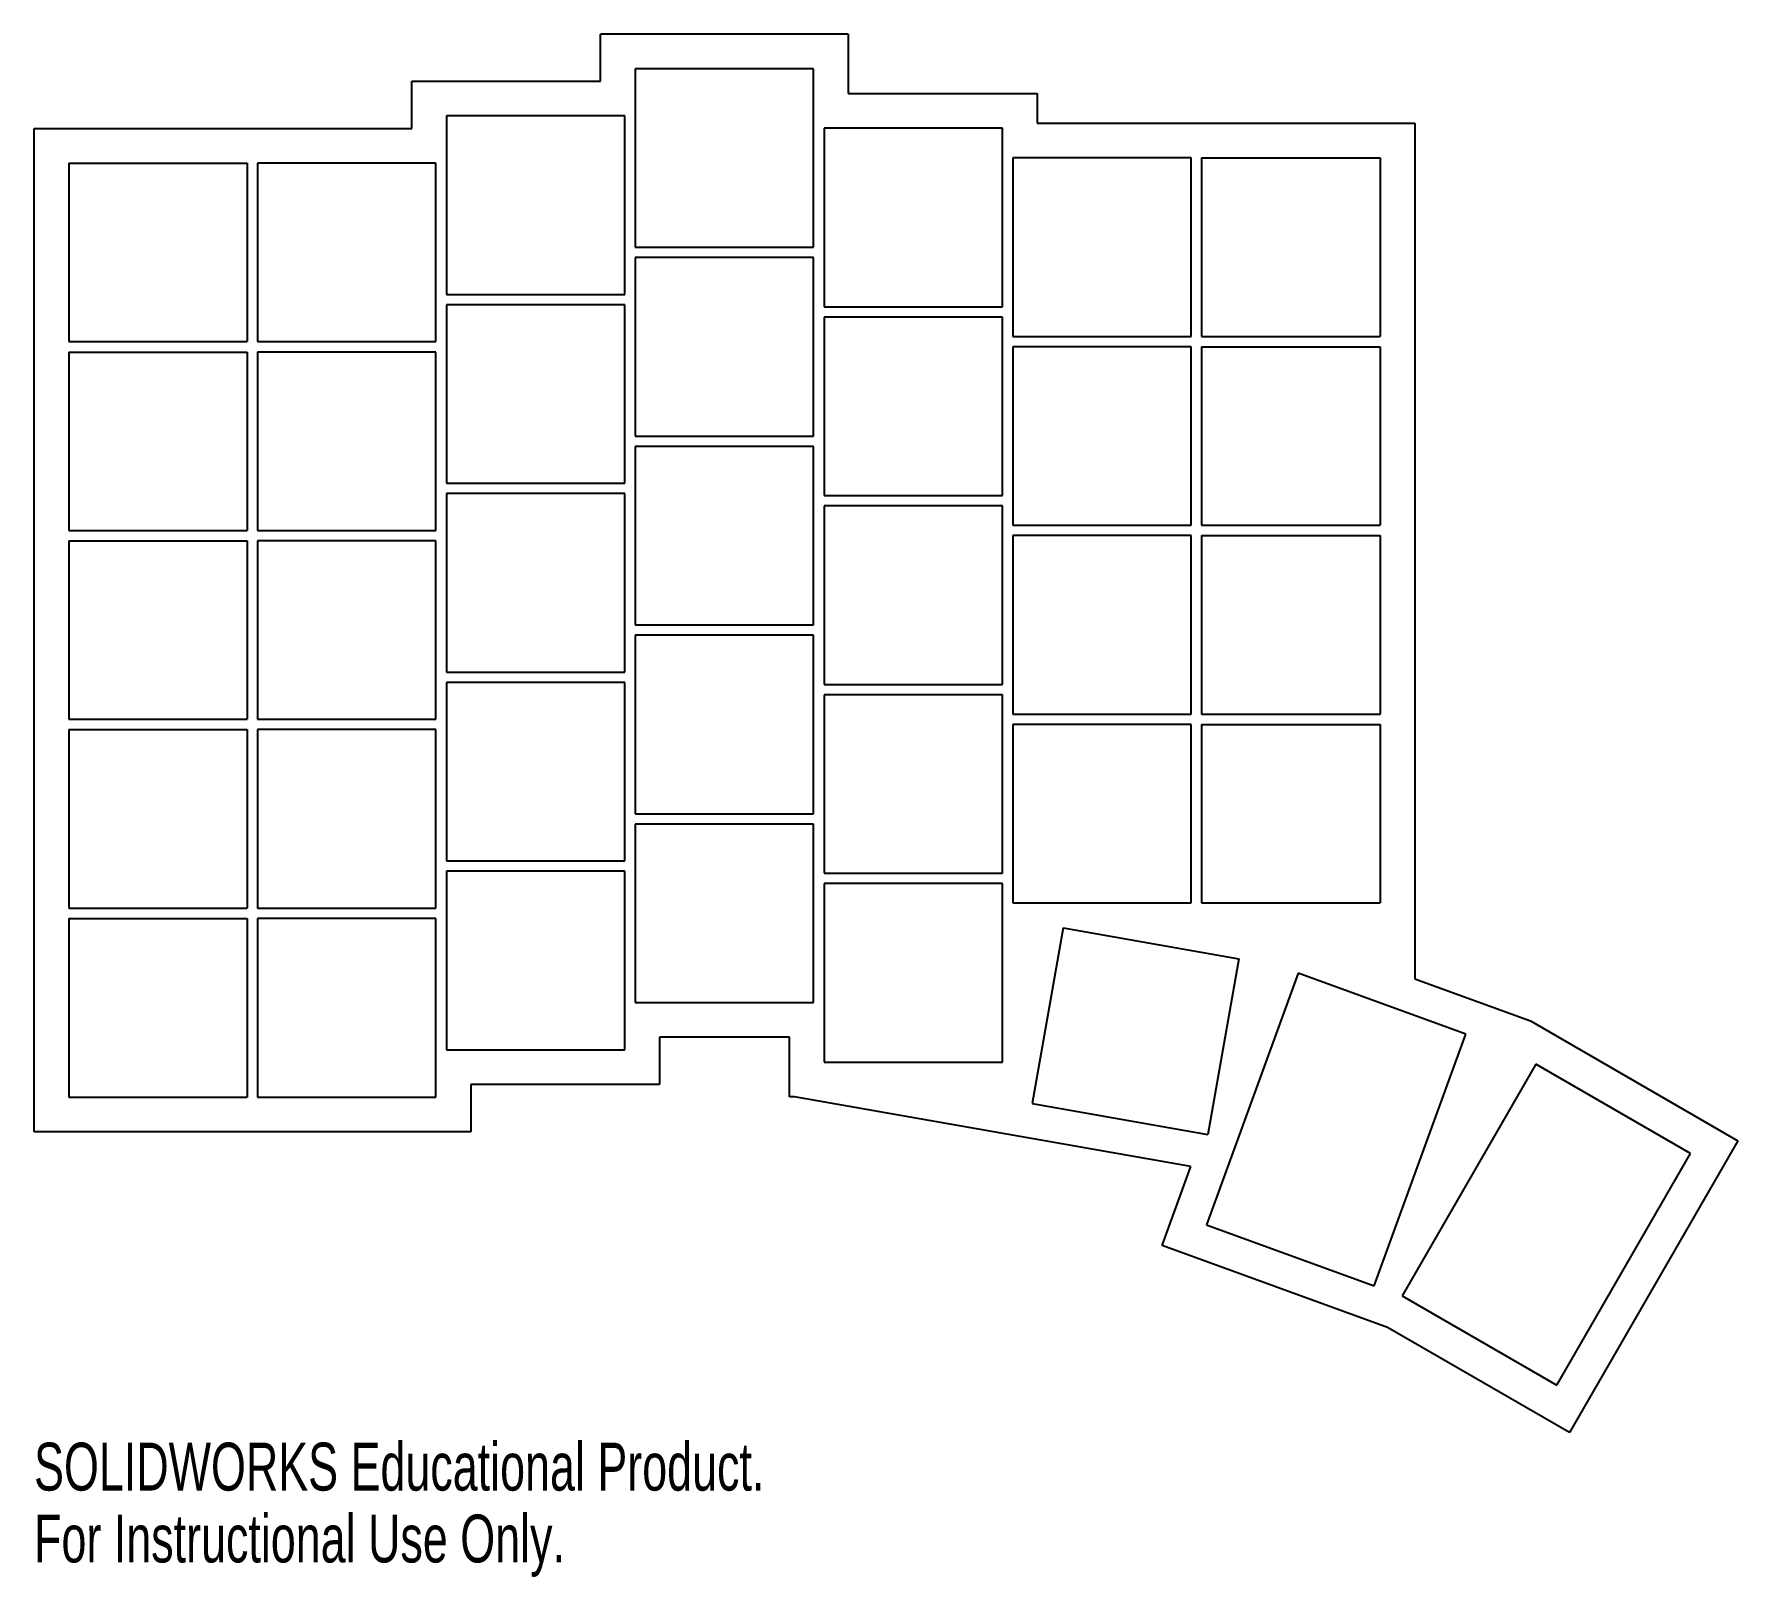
# Model space of a CAD drawing. Header units: millimetres. Extents: x -93 to 78, y -81 to 75.
import ezdxf

# ---------------------------------------------------------------- set-up
doc = ezdxf.new("R2010")
doc.units = ezdxf.units.MM
doc.styles.add('SLDTEXTSTYLE0', font='TXT', dxfattribs={"width": 0.7})

msp = doc.modelspace()

# ---------------------------------------------------------------- linework, layer by layer
at = {"color": 7, "linetype": 'Continuous', "lineweight": 25}
for p, q in [((-11.3, 75), (-36.3, 75)), ((-36.3, 70.24), (-36.3, 75)), ((-11.3, 75), (-11.3, 69)), ((-32.8, 71.5), (-32.8, 53.5)), ((-14.8, 71.5), (-32.8, 71.5)), ((-14.8, 53.5), (-14.8, 71.5)), ((-55.35, 70.24), (-36.3, 70.24)), ((-55.35, 65.47), (-55.35, 70.24)), ((-11.3, 69), (7.75, 69)), ((7.75, 69), (7.75, 66)), ((-93.45, 65.47), (-55.35, 65.47)), ((-93.45, -35.73), (-93.45, 65.47)), ((-51.85, 66.74), (-51.85, 48.74)), ((-33.85, 66.74), (-51.85, 66.74)), ((-33.85, 48.74), (-33.85, 66.74)), ((-13.75, 65.5), (-13.75, 47.5)), ((4.25, 65.5), (-13.75, 65.5)), ((4.25, 47.5), (4.25, 65.5)), ((7.75, 66), (45.85, 66)), ((45.85, 66), (45.85, -20.3)), ((-89.95, 61.98), (-89.95, 43.98)), ((-89.95, 61.98), (-71.95, 61.98)), ((-71.95, 61.98), (-71.95, 43.98)), ((-70.9, 61.98), (-70.9, 43.98)), ((-52.9, 61.98), (-70.9, 61.98)), ((-52.9, 43.98), (-52.9, 61.98)), ((5.3, 62.5), (5.3, 44.5)), ((23.3, 62.5), (5.3, 62.5)), ((23.3, 44.5), (23.3, 62.5)), ((24.35, 62.5), (24.35, 44.5)), ((24.35, 62.5), (42.35, 62.5)), ((42.35, 62.5), (42.35, 44.5)), ((-32.8, 53.5), (-14.8, 53.5)), ((-32.8, 52.45), (-32.8, 34.45)), ((-14.8, 52.45), (-32.8, 52.45)), ((-14.8, 34.45), (-14.8, 52.45)), ((-51.85, 48.74), (-33.85, 48.74)), ((-51.85, 47.69), (-51.85, 29.69)), ((-33.85, 47.69), (-51.85, 47.69)), ((-33.85, 29.69), (-33.85, 47.69)), ((-13.75, 47.5), (4.25, 47.5)), ((-13.75, 46.45), (-13.75, 28.45)), ((4.25, 46.45), (-13.75, 46.45)), ((4.25, 28.45), (4.25, 46.45)), ((-89.95, 43.98), (-71.95, 43.98)), ((-70.9, 43.98), (-52.9, 43.98)), ((5.3, 44.5), (23.3, 44.5)), ((5.3, 43.45), (5.3, 25.45)), ((23.3, 43.45), (5.3, 43.45)), ((23.3, 25.45), (23.3, 43.45)), ((24.35, 44.5), (42.35, 44.5)), ((24.35, 43.45), (24.35, 25.45)), ((24.35, 43.45), (42.35, 43.45)), ((42.35, 43.45), (42.35, 25.45)), ((-89.95, 42.92), (-89.95, 24.93)), ((-89.95, 42.92), (-71.95, 42.92)), ((-71.95, 42.92), (-71.95, 24.93)), ((-70.9, 42.92), (-70.9, 24.93)), ((-52.9, 42.92), (-70.9, 42.92)), ((-52.9, 24.93), (-52.9, 42.92)), ((-32.8, 34.45), (-14.8, 34.45)), ((-32.8, 33.4), (-32.8, 15.4)), ((-14.8, 33.4), (-32.8, 33.4)), ((-14.8, 15.4), (-14.8, 33.4)), ((-51.85, 29.69), (-33.85, 29.69)), ((-51.85, 28.64), (-51.85, 10.64)), ((-33.85, 28.64), (-51.85, 28.64)), ((-33.85, 10.64), (-33.85, 28.64)), ((-13.75, 28.45), (4.25, 28.45)), ((-13.75, 27.4), (-13.75, 9.4)), ((4.25, 27.4), (-13.75, 27.4)), ((4.25, 9.4), (4.25, 27.4)), ((-89.95, 24.93), (-71.95, 24.93)), ((-70.9, 24.93), (-52.9, 24.93)), ((5.3, 25.45), (23.3, 25.45)), ((5.3, 24.4), (5.3, 6.4)), ((23.3, 24.4), (5.3, 24.4)), ((23.3, 6.4), (23.3, 24.4)), ((24.35, 25.45), (42.35, 25.45)), ((24.35, 24.4), (24.35, 6.4)), ((24.35, 24.4), (42.35, 24.4)), ((42.35, 24.4), (42.35, 6.4)), ((-89.95, 23.88), (-89.95, 5.88)), ((-89.95, 23.88), (-71.95, 23.88)), ((-71.95, 23.88), (-71.95, 5.88)), ((-70.9, 23.88), (-70.9, 5.88)), ((-52.9, 23.88), (-70.9, 23.88)), ((-52.9, 5.88), (-52.9, 23.88)), ((-32.8, 15.4), (-14.8, 15.4)), ((-32.8, 14.35), (-32.8, -3.65)), ((-14.8, 14.35), (-32.8, 14.35)), ((-14.8, -3.65), (-14.8, 14.35)), ((-51.85, 10.64), (-33.85, 10.64)), ((-51.85, 9.59), (-51.85, -8.41)), ((-33.85, 9.59), (-51.85, 9.59)), ((-33.85, -8.41), (-33.85, 9.59)), ((-13.75, 9.4), (4.25, 9.4)), ((-13.75, 8.35), (-13.75, -9.65)), ((4.25, 8.35), (-13.75, 8.35)), ((4.25, -9.65), (4.25, 8.35)), ((-89.95, 5.88), (-71.95, 5.88)), ((-70.9, 5.88), (-52.9, 5.88)), ((5.3, 6.4), (23.3, 6.4)), ((5.3, 5.35), (5.3, -12.65)), ((23.3, 5.35), (5.3, 5.35)), ((23.3, -12.65), (23.3, 5.35)), ((24.35, 6.4), (42.35, 6.4)), ((24.35, 5.35), (24.35, -12.65)), ((24.35, 5.35), (42.35, 5.35)), ((42.35, 5.35), (42.35, -12.65)), ((-89.95, 4.83), (-89.95, -13.18)), ((-89.95, 4.83), (-71.95, 4.83)), ((-71.95, 4.83), (-71.95, -13.18)), ((-70.9, 4.83), (-70.9, -13.18)), ((-52.9, 4.83), (-70.9, 4.83)), ((-52.9, -13.18), (-52.9, 4.83)), ((-32.8, -3.65), (-14.8, -3.65)), ((-32.8, -4.7), (-32.8, -22.7)), ((-14.8, -4.7), (-32.8, -4.7)), ((-14.8, -22.7), (-14.8, -4.7)), ((-51.85, -8.41), (-33.85, -8.41)), ((-51.85, -9.46), (-51.85, -27.46)), ((-33.85, -9.46), (-51.85, -9.46)), ((-33.85, -27.46), (-33.85, -9.46)), ((-13.75, -9.65), (4.25, -9.65)), ((-13.75, -10.7), (-13.75, -28.7)), ((4.25, -10.7), (-13.75, -10.7)), ((4.25, -28.7), (4.25, -10.7)), ((-89.95, -13.18), (-71.95, -13.18)), ((-70.9, -13.18), (-52.9, -13.18)), ((5.3, -12.65), (23.3, -12.65)), ((24.35, -12.65), (42.35, -12.65)), ((-89.95, -14.22), (-89.95, -32.23)), ((-89.95, -14.22), (-71.95, -14.22)), ((-71.95, -14.22), (-71.95, -32.23)), ((-70.9, -14.22), (-70.9, -32.23)), ((-52.9, -14.22), (-70.9, -14.22)), ((-52.9, -32.23), (-52.9, -14.22)), ((10.38, -15.15), (7.25, -32.88)), ((10.38, -15.15), (28.1, -18.28)), ((28.1, -18.28), (24.98, -36)), ((34.09, -19.75), (24.85, -45.12)), ((51, -25.9), (34.09, -19.75)), ((45.85, -20.3), (57.52, -24.55)), ((-32.8, -22.7), (-14.8, -22.7)), ((57.52, -24.55), (78.45, -36.64)), ((-51.85, -27.46), (-33.85, -27.46)), ((-30.35, -26.2), (-30.35, -30.96)), ((-17.25, -26.2), (-30.35, -26.2)), ((-17.25, -32.2), (-17.25, -26.2)), ((41.77, -51.28), (51, -25.9)), ((-13.75, -28.7), (4.25, -28.7)), ((58.08, -28.92), (44.58, -52.3)), ((73.67, -37.92), (58.08, -28.92)), ((-89.95, -32.23), (-71.95, -32.23)), ((-70.9, -32.23), (-52.9, -32.23)), ((-49.4, -30.96), (-49.4, -35.73)), ((-30.35, -30.96), (-49.4, -30.96)), ((-16.74, -32.2), (-17.25, -32.2)), ((23.26, -39.25), (-16.74, -32.2)), ((7.25, -32.88), (24.98, -36)), ((-49.4, -35.73), (-93.45, -35.73)), ((78.45, -36.64), (61.45, -66.08)), ((20.36, -47.21), (23.26, -39.25)), ((60.17, -61.3), (73.67, -37.92)), ((24.85, -45.12), (41.77, -51.28)), ((43.1, -55.49), (20.36, -47.21)), ((44.58, -52.3), (60.17, -61.3)), ((61.45, -66.08), (43.1, -55.49))]:
    msp.add_line(p, q, dxfattribs=at)

# ---------------------------------------------------------------- texts
at = {"color": 7, "linetype": 'Continuous', "char_height": 4.8336, "attachment_point": 1, "style": 'SLDTEXTSTYLE0'}
for s, insert in [('SOLIDWORKS Educational Product.', (-93.45, -67.1)), ('For Instructional Use Only.', (-93.45, -74.35))]:
    msp.add_mtext(s, dxfattribs=dict(at, insert=insert))

doc.saveas('drawing.dxf')
